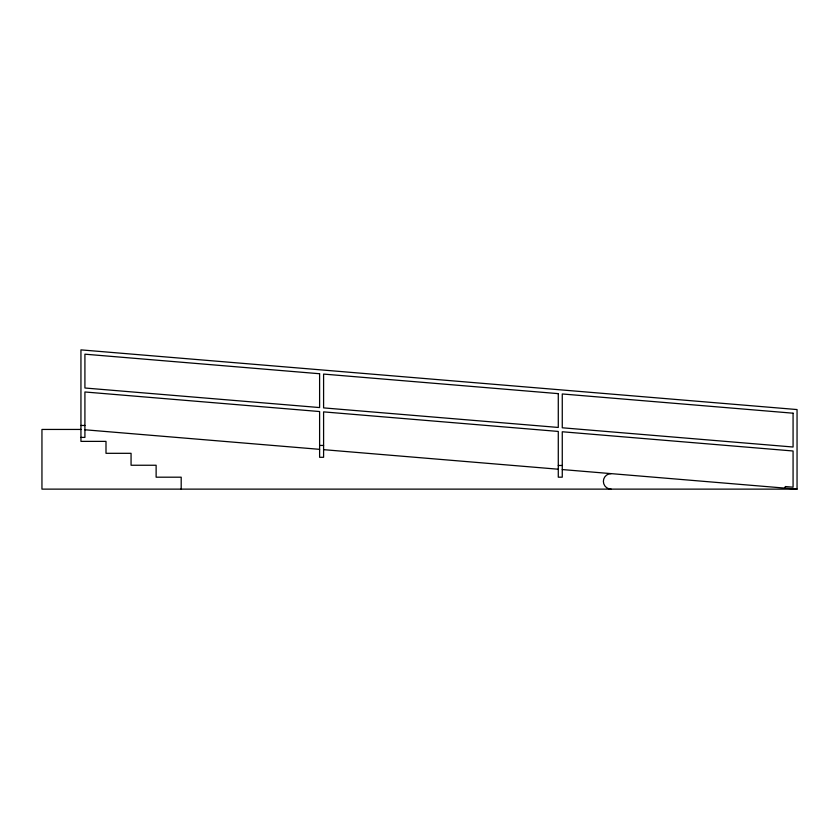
<?xml version="1.0" encoding="UTF-8"?>
<svg xmlns="http://www.w3.org/2000/svg" width="839" height="839" viewBox="0 0 839 839"><rect width="100%" height="100%" fill="white"/><g stroke="black" fill="none" stroke-linecap="round" stroke-linejoin="round"><path stroke-width="1.26" d="M785.147 488.13L785.273 486.547L793.075 487.197L793.075 450.994L562.266 431.76L562.266 477.181L558.281 477.181L558.281 431.435L323.592 411.876L323.592 457.297L319.607 457.297L319.607 411.54L84.917 391.981L84.917 437.402L80.943 437.402M80.943 425.467L84.917 425.467M80.943 429.442L41.95 429.442L41.95 489.127L797.05 489.127L797.05 409.558L80.943 349.873L80.943 441.377L105.997 441.377L105.997 453.312L131.062 453.312L131.062 465.246L156.127 465.246L156.127 477.192L181.193 477.192L181.193 489.127M319.607 445.436L323.592 445.436M558.281 465.477L562.266 465.477M84.917 429.778L319.607 449.337M323.592 449.662L558.281 469.221M562.266 469.557L797.05 489.127M611.117 489.127A7.75 7.75 0 0 1 603.377 481.376A7.75 7.75 0 0 1 611.117 473.626M319.607 373.743L84.917 354.184L84.917 388.006L319.607 407.565L319.607 373.743M558.281 393.638L323.592 374.079L323.592 407.89L558.281 427.45L558.281 393.638M793.075 413.197L562.266 393.963L562.266 427.785L793.075 447.019L793.075 413.197"/></g></svg>
